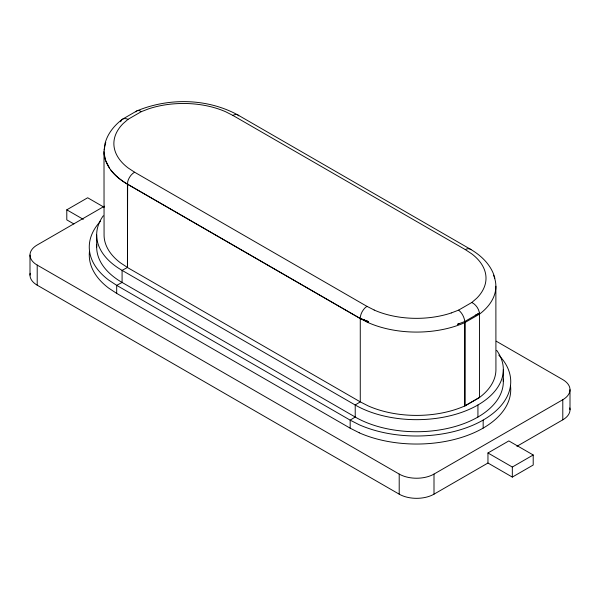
<?xml version="1.0" encoding="UTF-8"?>
<svg xmlns="http://www.w3.org/2000/svg" width="600" height="600" viewBox="0 0 600 600"><rect width="100%" height="100%" fill="white"/><g stroke="black" fill="none" stroke-linecap="round" stroke-linejoin="round"><path stroke-width="0.9" d="M110.873 170.13C115.305 175.913 121.185 180.39 127.395 184.125L360.27 318.51L360.27 401.865L355.222 404.978L355.222 417.03L350.168 420.143L350.168 428.183L359.25 432.78M495.87 286.237L495.93 369.562A79.38 45.832 0 0 1 479.543 397.455L464.895 405.915L464.895 321.51L464.835 405.945A79.38 45.832 0 0 1 368.22 405.923L360.27 401.865L127.417 267.495L127.657 181.928A9.848 5.873 -58.3 0 1 134.602 172.215L366.945 306.353L374.205 310.028M479.543 314.108L464.835 322.597A79.38 45.832 0 0 1 368.16 322.605L360.21 318.54L360.442 316.32A9.848 5.498 -61.6 0 1 366.945 306.353M355.222 417.03L122.085 282.435L122.085 270.375L127.477 267.457L120.472 262.853A79.38 45.832 0 0 1 104.07 234.952L104.002 151.635L104.685 145.65L105.788 142.447M105.262 143.73L104.198 149.933M105.015 143.595C107.49 133.822 114.097 125.64 121.98 119.595M451.268 312.952L458.558 310.14L471.832 302.475L476.7 298.267A69.517 40.133 0 0 0 471.638 253.778L465.27 249.585L232.935 115.448L225.675 111.765A69.517 40.133 0 0 0 148.613 108.847L141.322 111.66L128.047 119.317L123.18 123.532A69.517 40.133 0 0 0 128.235 168.023L134.602 172.215M122.64 119.115L136.882 110.887M73.867 223.95L66.795 219.87L66.795 209.82L87.675 197.76L104.183 207.292M104.438 206.175L37.207 244.987A24.615 14.212 0 0 0 37.207 265.08L37.207 285.18L399.202 494.168A24.615 14.212 0 0 0 434.002 494.168L487.957 463.02L512.325 477.09L533.205 465.03L533.205 454.987L508.838 440.918L487.957 452.978L487.957 463.02M464.835 405.945L479.543 397.455L479.543 313.058L479.482 314.138A79.38 45.832 0 0 0 493.537 275.212M37.207 265.08L399.202 474.075A24.615 14.212 0 0 0 434.002 474.075L562.793 399.72A24.615 14.212 0 0 0 562.793 379.627L496.237 341.197M516.893 446.317L562.793 419.82A24.615 14.212 0 0 0 569.79 407.918M487.957 452.978L512.325 467.04L533.205 454.987M459.127 323.483L457.515 324.308L464.783 321.51L478.47 313.605L475.252 315.248M137.498 110.632C169.275 97.65 207.3 98.392 237.697 114.863L470.355 249.188C481.478 255.638 491.61 265.38 494.857 278.205M360.21 318.54L368.25 321.502L360.21 318.54L364.23 320.025L368.197 322.59M104.002 151.635C104.265 166.118 115.605 177.33 127.417 184.14L360.27 318.548M66.795 209.82L83.302 219.345M89.468 251.498A94.185 54.375 0 0 0 108.727 288.142L116.692 293.385L350.168 428.183M109.538 168.127L105.465 160.163L104.243 153.743M464.835 322.597L464.783 321.51A9.877 5.115 64.7 0 0 458.558 310.155M127.417 184.14L127.477 267.457M570 389.67L570 409.77M562.793 399.72L562.793 419.82M512.325 467.04L512.325 477.09M503.332 369.562L503.332 381.615M483.165 420.067L483.165 428.1M477.93 404.985L477.93 417.045M434.002 474.075L434.002 494.168M399.202 474.075L399.202 494.168M116.692 293.385L116.692 285.353L108.735 280.11A94.185 54.375 0 0 1 100.545 221.205M96.667 234.952L96.667 247.013M30 255.03L30 275.13M37.207 285.18A24.615 14.212 0 0 1 30.21 273.278M496.725 350.392A86.782 50.1 0 0 1 464.768 411.225A86.782 50.1 0 0 1 355.185 404.993L122.085 270.375A86.782 50.1 0 0 1 103.267 215.782M503.228 379.163A86.782 50.1 0 0 1 451.725 427.433A86.782 50.1 0 0 1 355.185 417.053M498.787 355.118A94.185 54.375 0 0 1 478.132 422.768A94.185 54.375 0 0 1 359.212 424.763L350.168 420.143L116.692 285.353L122.085 282.435A86.782 50.1 0 0 1 96.773 244.553M510.533 386.1A94.185 54.375 0 0 1 460.95 437.618A94.185 54.375 0 0 1 359.212 432.803M232.935 115.448A9.848 5.498 -61.6 0 1 238.763 115.868M465.27 249.585A9.848 5.873 -58.3 0 1 470.978 249.645M451.23 312.975A69.517 40.133 0 0 1 374.168 310.05M471.832 302.49A9.87 6.232 54.9 0 1 479.49 314.145M120.653 121.778A9.87 6.232 54.9 0 1 128.047 119.333M135.885 111.847A9.87 5.107 64.7 0 1 141.322 111.667"/></g></svg>
